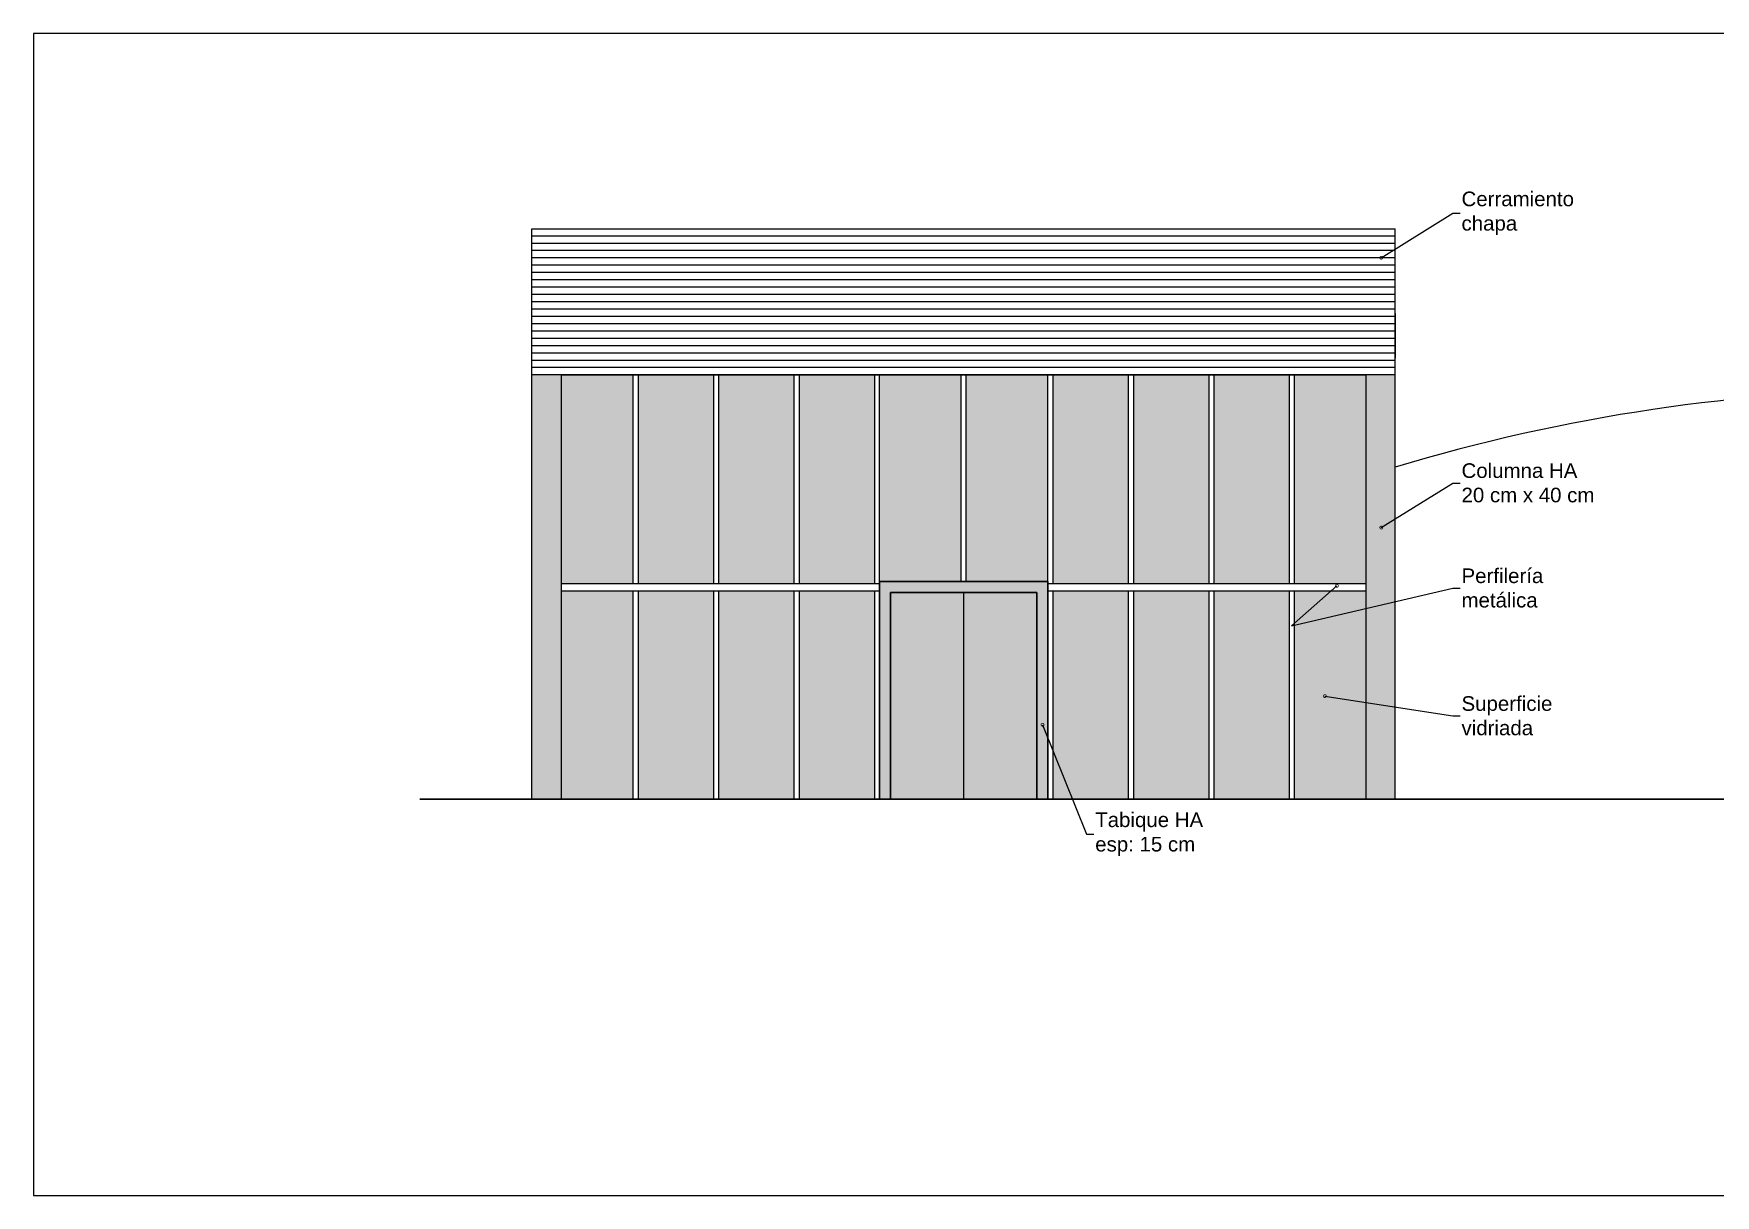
# Model space of a CAD drawing. Header units: millimetres. Extents: x 265 to 783, y -155 to 32.
# Drawn here: x 745.4 to 768.39, y -148.49 to -132.6 of the extents above; entities that cross this region are included whole.
import ezdxf
from ezdxf import colors
from ezdxf.entities.mleader import LeaderData, LeaderLine
from ezdxf.math import Vec2, Vec3

# ---------------------------------------------------------------- set-up
doc = ezdxf.new("R2010")
doc.units = ezdxf.units.MM
doc.header["$LTSCALE"] = 0.1
doc.header["$MEASUREMENT"] = 0
doc.linetypes.add('CONTINUA', pattern=[200, 100, 100])
for name, color, linetype, lineweight in [('00_ARQ_CHAPA', 4, 'CONTINUA', 13), ('00_ARQ_HORMIGON', 2, 'CONTINUA', 20), ('00_ARQ_VIDRIO', 4, 'CONTINUA', 20), ('00_ARQ_VISTA ADELANTE', 1, 'CONTINUA', 30), ('00_ARQ_VISTA ATRAS', 5, 'CONTINUA', 20), ('00_EST_TEXTO', 6, 'Continuous', 9), ('00_EST_Viga_Montante', 5, 'Continuous', 20)]:
    doc.layers.add(name, color=color, linetype=linetype, lineweight=lineweight)
doc.layers.add('00_EST_EXISTENTE', color=8, linetype='Continuous', lineweight=20, transparency=0.5)
doc.layers.add('00_EST_NoImprimir', color=1, linetype='Continuous', plot=False)
doc.styles.add('Arial20', font='arial.ttf', dxfattribs={"height": 0.2})

# ---------------------------------------------------------------- blocks, each defined once
blk = doc.blocks.new('_DotSmall')
at = {"color": 0, "linetype": 'ByBlock', "const_width": 0.5}
blk.add_lwpolyline([(-0.0625, 0, 1), (0.0625, 0, 1)], format="xyb", close=True, dxfattribs=at)

msp = doc.modelspace()

# ---------------------------------------------------------------- hatches: boundary and pattern name
at = {"layer": '00_ARQ_HORMIGON', "true_color": 0x9b9897, "transparency": 33554508}
h = msp.add_hatch(color=253, dxfattribs=at)
h.dxf.hatch_style = 1
h.paths.add_polyline_path([(752.216, -143.069), (752.616, -143.069), (752.616, -137.269), (752.216, -137.269)])
h.paths.add_polyline_path([(763.616, -143.069), (764.016, -143.069), (764.016, -137.269), (763.616, -137.269)])
at = {"layer": '00_ARQ_HORMIGON', "true_color": 0x9b9897, "transparency": 33554559}
h = msp.add_hatch(color=253, dxfattribs=at)
h.dxf.hatch_style = 1
h.paths.add_polyline_path([(757.116, -140.244), (759.116, -140.244), (759.116, -143.069), (759.266, -143.069), (759.266, -140.094), (756.966, -140.094), (756.966, -143.069), (757.116, -143.069)])
at = {"layer": '00_ARQ_VIDRIO', "true_color": 0x91f2ed, "transparency": 33554470}
h = msp.add_hatch(color=121, dxfattribs=at)
h.dxf.hatch_style = 1
h.paths.add_polyline_path([(752.616, -140.119), (753.596, -140.119), (753.596, -137.269), (752.616, -137.269)])
h.paths.add_polyline_path([(753.666, -140.119), (754.696, -140.119), (754.696, -137.269), (753.666, -137.269)])
h.paths.add_polyline_path([(754.766, -140.119), (755.796, -140.119), (755.796, -137.269), (754.766, -137.269)])
h.paths.add_polyline_path([(756.896, -137.269), (755.866, -137.269), (755.866, -140.119), (756.896, -140.119)])
h.paths.add_polyline_path([(758.081, -137.269), (756.966, -137.269), (756.966, -140.094), (758.081, -140.094)])
h.paths.add_polyline_path([(758.151, -140.094), (759.266, -140.094), (759.266, -137.269), (758.151, -137.269)])
h.paths.add_polyline_path([(759.336, -140.119), (760.366, -140.119), (760.366, -137.269), (759.336, -137.269)])
h.paths.add_polyline_path([(761.466, -137.269), (760.436, -137.269), (760.436, -140.119), (761.466, -140.119)])
h.paths.add_polyline_path([(761.536, -140.119), (762.566, -140.119), (762.566, -137.269), (761.536, -137.269)])
h.paths.add_polyline_path([(762.636, -140.119), (763.616, -140.119), (763.616, -137.269), (762.636, -137.269)])
h.paths.add_polyline_path([(762.636, -143.069), (763.616, -143.069), (763.616, -140.219), (762.636, -140.219)])
h.paths.add_polyline_path([(761.536, -143.069), (762.566, -143.069), (762.566, -140.219), (761.536, -140.219)])
h.paths.add_polyline_path([(760.436, -143.069), (761.466, -143.069), (761.466, -140.219), (760.436, -140.219)])
h.paths.add_polyline_path([(759.336, -143.069), (760.366, -143.069), (760.366, -140.219), (759.336, -140.219)])
h.paths.add_polyline_path([(756.896, -140.219), (755.866, -140.219), (755.866, -143.069), (756.896, -143.069)])
h.paths.add_polyline_path([(754.766, -143.069), (755.796, -143.069), (755.796, -140.219), (754.766, -140.219)])
h.paths.add_polyline_path([(754.696, -140.219), (753.666, -140.219), (753.666, -143.069), (754.696, -143.069)])
h.paths.add_polyline_path([(753.596, -140.219), (752.616, -140.219), (752.616, -143.069), (753.596, -143.069)])
h = msp.add_hatch(color=121, dxfattribs=at)
h.dxf.hatch_style = 1
h.paths.add_polyline_path([(758.116, -140.244), (757.116, -140.244), (757.116, -143.069), (758.116, -143.069)])
h.paths.add_polyline_path([(759.116, -140.244), (758.116, -140.244), (758.116, -143.069), (759.116, -143.069)])

# ---------------------------------------------------------------- linework, layer by layer
at = {"layer": '00_ARQ_CHAPA'}
for p, q in [((764.016, -135.369), (752.216, -135.369)), ((764.016, -135.469), (752.216, -135.469)), ((764.016, -135.569), (752.216, -135.569)), ((764.016, -135.669), (752.216, -135.669)), ((764.016, -135.769), (752.216, -135.769)), ((764.016, -135.869), (752.216, -135.869)), ((764.016, -135.969), (752.216, -135.969)), ((764.016, -136.069), (752.216, -136.069)), ((764.016, -136.169), (752.216, -136.169)), ((764.016, -136.269), (752.216, -136.269)), ((764.016, -136.369), (752.216, -136.369)), ((764.016, -136.469), (752.216, -136.469)), ((764.016, -136.569), (752.216, -136.569)), ((764.016, -136.669), (752.216, -136.669)), ((764.016, -136.769), (752.216, -136.769)), ((764.016, -136.869), (752.216, -136.869)), ((764.016, -136.969), (752.216, -136.969)), ((764.016, -137.069), (752.216, -137.069)), ((764.016, -137.169), (752.216, -137.169))]:
    msp.add_line(p, q, dxfattribs=at)
at = {"layer": '00_ARQ_VISTA ADELANTE'}
for p, q in [((756.966, -140.094), (759.266, -140.094)), ((756.966, -140.094), (756.966, -143.069)), ((759.266, -140.094), (759.266, -143.069)), ((757.116, -140.244), (757.116, -143.069)), ((757.116, -140.244), (759.116, -140.244)), ((759.116, -140.244), (759.116, -143.069)), ((750.682, -143.069), (779.195, -143.069))]:
    msp.add_line(p, q, dxfattribs=at)
at = {"layer": '00_ARQ_VISTA ATRAS'}
for p, q in [((752.216, -135.269), (764.016, -135.269)), ((752.216, -137.269), (752.216, -135.269)), ((764.016, -137.269), (764.016, -135.269)), ((752.216, -143.069), (752.216, -137.04)), ((764.016, -143.069), (764.016, -137.04)), ((764.016, -137.269), (752.216, -137.269)), ((752.616, -137.269), (752.616, -143.069)), ((752.616, -137.269), (763.616, -137.269)), ((753.596, -137.269), (753.596, -140.119)), ((753.666, -137.269), (753.666, -140.119)), ((754.696, -137.269), (754.696, -140.119)), ((754.766, -137.269), (754.766, -140.119)), ((755.796, -137.269), (755.796, -140.119)), ((755.866, -137.269), (755.866, -140.119)), ((756.896, -137.269), (756.896, -140.119)), ((756.966, -140.094), (756.966, -137.269)), ((758.081, -140.094), (758.081, -137.269)), ((758.151, -140.094), (758.151, -137.269)), ((759.266, -140.094), (759.266, -137.269)), ((759.336, -137.269), (759.336, -140.119)), ((760.366, -137.269), (760.366, -140.119)), ((760.436, -137.269), (760.436, -140.119)), ((761.466, -137.269), (761.466, -140.119)), ((761.536, -137.269), (761.536, -140.119)), ((762.566, -137.269), (762.566, -140.119)), ((762.636, -137.269), (762.636, -140.119)), ((763.616, -137.269), (763.616, -143.069)), ((752.616, -140.119), (756.966, -140.119)), ((752.616, -140.219), (756.966, -140.219)), ((753.596, -140.219), (753.596, -143.069)), ((753.666, -140.219), (753.666, -143.069)), ((754.696, -140.219), (754.696, -143.069)), ((754.766, -140.219), (754.766, -143.069)), ((755.796, -140.219), (755.796, -143.069)), ((755.866, -140.219), (755.866, -143.069)), ((756.896, -140.219), (756.896, -143.069)), ((756.966, -140.219), (756.966, -143.069)), ((759.266, -140.119), (763.616, -140.119)), ((759.266, -140.219), (763.616, -140.219)), ((759.266, -140.219), (759.266, -143.069)), ((759.336, -140.219), (759.336, -143.069)), ((760.366, -140.219), (760.366, -143.069)), ((760.436, -140.219), (760.436, -143.069)), ((761.466, -140.219), (761.466, -143.069)), ((761.536, -140.219), (761.536, -143.069)), ((762.566, -140.219), (762.566, -143.069)), ((762.636, -140.219), (762.636, -143.069)), ((758.116, -140.244), (758.116, -143.069))]:
    msp.add_line(p, q, dxfattribs=at)
at = {"layer": '00_EST_EXISTENTE'}
msp.add_arc((771.216, -162.469), 25, 73.7398, 106.7383, dxfattribs=at)
at = {"layer": '00_EST_NoImprimir'}
msp.add_lwpolyline([(745.404, -148.488), (782.809, -148.488), (782.809, -132.601), (745.404, -132.601)], close=True, dxfattribs=at)
at = {"layer": '00_EST_Viga_Montante'}
msp.add_line((764.016, -136.43), (764.016, -137.04), dxfattribs=at)

# ---------------------------------------------------------------- leaders
at = {"layer": '00_EST_TEXTO'}
ml = msp.add_multileader_mtext('Standard', dxfattribs=at)
ml.set_content('Cerramiento\\Pchapa', color=2, style='Arial20')
ml.set_leader_properties(color=256, linetype='ByLayer', lineweight=-1)
ml.set_arrow_properties(name='DOTSMALL')
ml.build(insert=Vec2(0, 0))
ml.multileader.update_dxf_attribs({"text_left_attachment_type": 2, "text_right_attachment_type": 2, "dogleg_length": 0.1, "arrow_head_size": 0.08})
ctx = ml.context
ctx.base_point, ctx.char_height, ctx.arrow_head_size, ctx.landing_gap_size, ctx.plane_origin = Vec3(764.902, -135.057), 0.2, 0.08, 0.02, Vec3(763.825, -135.666)
ctx.left_attachment, ctx.right_attachment = 2, 2
notes = []
notes.append((ctx, [(0, (1, 1, 0), (764.802, -135.057), (1, 0), 0.1, [(0, [(763.825, -135.666)], 0, [])])]))
ctx.mtext.insert, ctx.mtext.flow_direction = Vec3(764.922, -134.761), 5
ml = msp.add_multileader_mtext('Standard', dxfattribs=at)
ml.set_content('Columna HA\\P20 cm x 40 cm', color=2, style='Arial20')
ml.set_leader_properties(color=256, linetype='ByLayer', lineweight=-1)
ml.set_arrow_properties(name='DOTSMALL')
ml.build(insert=Vec2(0, 0))
ml.multileader.update_dxf_attribs({"text_left_attachment_type": 2, "text_right_attachment_type": 2, "dogleg_length": 0.1, "arrow_head_size": 0.08})
ctx = ml.context
ctx.base_point, ctx.char_height, ctx.arrow_head_size, ctx.landing_gap_size, ctx.plane_origin = Vec3(764.902, -138.748), 0.2, 0.08, 0.02, Vec3(763.825, -139.356)
ctx.left_attachment, ctx.right_attachment = 2, 2
notes.append((ctx, [(0, (1, 1, 0), (764.802, -138.748), (1, 0), 0.1, [(0, [(763.825, -139.356)], 0, [])])]))
ctx.mtext.insert, ctx.mtext.flow_direction = Vec3(764.922, -138.477), 5
ml = msp.add_multileader_mtext('Standard', dxfattribs=at)
ml.set_content('Perfilería\\Pmetálica', color=2, style='Arial20')
ml.set_leader_properties(color=256, linetype='ByLayer', lineweight=-1)
ml.set_arrow_properties(name='DOTSMALL')
ml.build(insert=Vec2(0, 0))
ml.multileader.update_dxf_attribs({"text_left_attachment_type": 2, "text_right_attachment_type": 2, "dogleg_length": 0.1, "arrow_head_size": 0.08})
ctx = ml.context
ctx.base_point, ctx.char_height, ctx.arrow_head_size, ctx.landing_gap_size, ctx.plane_origin = Vec3(764.902, -140.185), 0.2, 0.08, 0.02, Vec3(763.825, -140.794)
ctx.left_attachment, ctx.right_attachment = 2, 2
notes.append((ctx, [(0, (1, 1, 0), (764.802, -140.185), (1, 0), 0.1, [(1, [(763.218, -140.153), (762.599, -140.701)], 0, [])])]))
ctx.mtext.insert, ctx.mtext.flow_direction = Vec3(764.922, -139.915), 5
ml = msp.add_multileader_mtext('Standard', dxfattribs=at)
ml.set_content('Superficie\\Pvidriada', color=2, style='Arial20')
ml.set_leader_properties(color=256, linetype='ByLayer', lineweight=-1)
ml.set_arrow_properties(name='DOTSMALL')
ml.build(insert=Vec2(0, 0))
ml.multileader.update_dxf_attribs({"text_left_attachment_type": 2, "text_right_attachment_type": 2, "dogleg_length": 0.1, "arrow_head_size": 0.08})
ctx = ml.context
ctx.base_point, ctx.char_height, ctx.arrow_head_size, ctx.landing_gap_size, ctx.plane_origin = Vec3(764.902, -141.932), 0.2, 0.08, 0.02, Vec3(763.825, -142.54)
ctx.left_attachment, ctx.right_attachment = 2, 2
notes.append((ctx, [(0, (1, 1, 0), (764.802, -141.932), (1, 0), 0.1, [(0, [(763.054, -141.66)], 0, [])])]))
ctx.mtext.insert, ctx.mtext.flow_direction = Vec3(764.922, -141.662), 5
ml = msp.add_multileader_mtext('Standard', dxfattribs=at)
ml.set_content('Tabique HA\\Pesp: 15 cm', color=2, style='Arial20')
ml.set_leader_properties(color=256, linetype='ByLayer', lineweight=-1)
ml.set_arrow_properties(name='DOTSMALL')
ml.build(insert=Vec2(0, 0))
ml.multileader.update_dxf_attribs({"text_left_attachment_type": 2, "text_right_attachment_type": 2, "dogleg_length": 0.1, "arrow_head_size": 0.08})
ctx = ml.context
ctx.base_point, ctx.char_height, ctx.arrow_head_size, ctx.landing_gap_size, ctx.plane_origin = Vec3(759.895, -143.547), 0.2, 0.08, 0.02, Vec3(759.116, -143.069)
ctx.left_attachment, ctx.right_attachment = 2, 2
notes.append((ctx, [(0, (1, 1, 0), (759.795, -143.547), (1, 0), 0.1, [(0, [(759.195, -142.052)], 0, [])])]))
ctx.mtext.insert, ctx.mtext.width, ctx.mtext.flow_direction = Vec3(759.915, -143.252), 1.4693, 5
for ctx, leaders in notes:
    for number, flags, end, landing, length, lines in leaders:
        leader = LeaderData()
        leader.index, (leader.has_last_leader_line, leader.has_dogleg_vector, leader.attachment_direction) = number, flags
        leader.last_leader_point, leader.dogleg_vector, leader.dogleg_length = Vec3(end), Vec3(landing), length
        for number, points, colour, breaks in lines:
            line = LeaderLine()
            line.index, line.vertices, line.color, line.breaks = number, Vec3.list(points), colors.encode_raw_color(colour), breaks
            leader.lines.append(line)
        ctx.leaders.append(leader)

doc.saveas('drawing.dxf')
